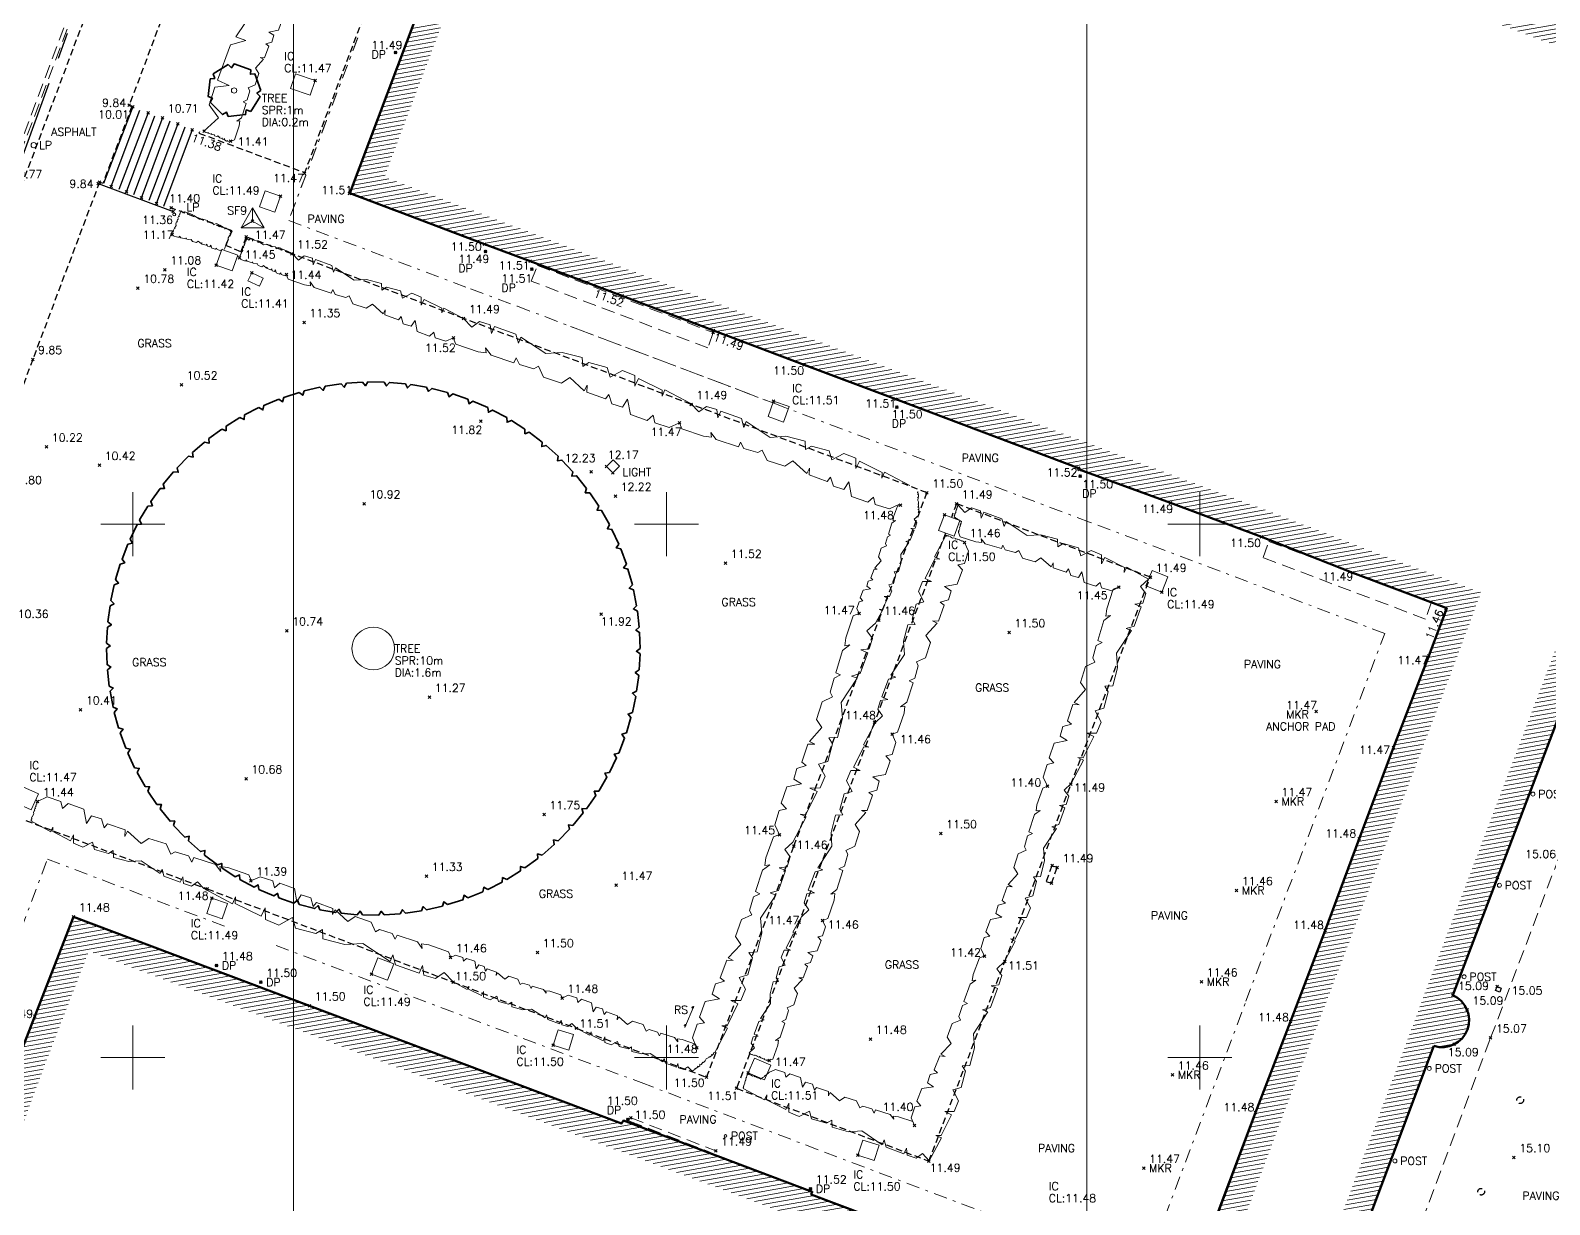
# Model space of a CAD drawing. Extents: x 521064 to 521635, y 174590 to 175241.
# Drawn here: x 521416.2 to 521473.1, y 174934.5 to 174978.5 of the extents above; entities that cross this region are included whole.
import ezdxf

# ---------------------------------------------------------------- set-up
doc = ezdxf.new("R2010")
doc.units = 0
doc.header["$PDMODE"] = 3
doc.header["$PDSIZE"] = 0.05
for name, pattern in [('Centre', [7, 4, -1, 1, -1]), ('DASHDOT', [1, 0.5, -0.25, 0, -0.25]), ('DASHED', [0.75, 0.5, -0.25]), ('HIDDEN', [0.375, 0.25, -0.125])]:
    doc.linetypes.add(name, pattern=pattern)
doc.layers.get('0').update_dxf_attribs({"linetype": 'CONTINUOUS', "lineweight": 18})
for name, color, linetype, lineweight in [('I031G_SURVEY-GRID', 7, 'CONTINUOUS', 18), ('I042T_SURVEY-STA', 1, 'CONTINUOUS', 13), ('I277G_CANOPY', 30, 'DASHDOT', 18), ('I901G_TITLE-SHEET', 7, 'CONTINUOUS', 18), ('I904G_HATCHING', 62, 'CONTINUOUS', 18), ('I910T_TXT-GEN-S', 7, 'CONTINUOUS', 13), ('I917G_BUILDING', 3, 'CONTINUOUS', 50), ('I923G_SURVEY-POINT', 7, 'CONTINUOUS', 18), ('I923T_SURVEY-LEVEL', 7, 'CONTINUOUS', 13), ('I941G_TREE', 72, 'CONTINUOUS', 18), ('I941G_TREE-VEG', 6, 'CONTINUOUS', 35), ('I941T_TREE-TXT', 82, 'CONTINUOUS', 13), ('I960G_COVER', 1, 'CONTINUOUS', 18), ('I960T_COVER-TXT', 1, 'CONTINUOUS', 13), ('I963G_SW', 200, 'DASHED', 18), ('I976G_ST-FURN', 220, 'CONTINUOUS', 18), ('I976T_ST-FURN-TXT', 220, 'CONTINUOUS', 13), ('I995G_VEGETATION', 102, 'CONTINUOUS', 18)]:
    doc.layers.add(name, color=color, linetype=linetype, lineweight=lineweight)
for name, color, linetype in [('I240G_STAIR', 10, 'CONTINUOUS'), ('I280G_BLDG-FRAME', 7, 'HIDDEN'), ('I940G_SURFACE', 200, 'HIDDEN'), ('I971G_FENCE', 5, 'Centre')]:
    doc.layers.add(name, color=color, linetype=linetype)
doc.styles.add('MONOTXT', font='simplex.shx')

# ---------------------------------------------------------------- blocks, each defined once
blk = doc.blocks.new('PT_STATION')
at = {"color": 0, "linetype": 'Continuous', "flags": 128}
for points in [[(0, 0.5), (-0.433, -0.25)], [(-0.433, -0.25), (0, 0), (0, 0.5)], [(0.433, -0.25), (0, 0.5)], [(0, 0), (0.433, -0.25)], [(-0.433, -0.25), (0.433, -0.25)]]:
    blk.add_lwpolyline(points, dxfattribs=at)
blk = doc.blocks.new('HEL Vegitation')
at = {"color": 0, "linetype": 'ByBlock'}
blk.add_polyline3d([(0, 0, 0), (0.0922, -0.0113, 0), (0.0935, 0.0101, 0), (0.0995, -0.0077, 0), (0.1821, -0.0154, 0), (0.1845, 0.0113, 0), (0.197, -0.0202, 0), (0.2387, -0.0214, 0), (0.2678, 0.0125, 0), (0.2868, -0.0125, 0), (0.3463, -0.0065, 0), (0.3601, 0.0113, 0), (0.3714, -0.0138, 0), (0.4361, -0.0065, 0), (0.4826, 0.015, 0), (0.5749, -0.0053, 0), (0.5749, 0.015, 0), (0.5927, -0.0089, 0), (0.6647, -0.0077, 0), (0.6659, 0.0166, 0), (0.6788, -0.0077, 0), (0.714, -0.0053, 0), (0.7306, 0.0202, 0), (0.7646, 0.0036, 0)], dxfattribs=at)
blk = doc.blocks.new('HER Vegitation')
at = {"color": 0, "linetype": 'ByBlock'}
blk.add_polyline3d([(0, 0, 0), (0.005, 0.0072, 0), (0.0165, 0.0097, 0), (0.0206, 0.0053, 0), (0.0225, 0.0112, 0), (0.0359, 0.0137, 0), (0.0437, 0.0047, 0), (0.044, 0.0119, 0), (0.0525, 0.014, 0), (0.0581, 0.0087, 0), (0.0587, 0.0131, 0), (0.0737, 0.0159, 0), (0.0762, 0.0112, 0), (0.0759, 0.0159, 0), (0.0906, 0.0128, 0), (0.094, 0.0197, 0), (0.1084, 0.0228, 0), (0.1159, 0.0175, 0), (0.1181, 0.0209, 0), (0.1293, 0.0237, 0), (0.134, 0.0206, 0), (0.1337, 0.0247, 0), (0.1518, 0.0287, 0), (0.1584, 0.0259, 0), (0.1559, 0.029, 0), (0.1618, 0.0315, 0), (0.1797, 0.035, 0), (0.1837, 0.0319, 0)], dxfattribs=at)
blk = doc.blocks.new('Road Sign')
at = {"color": 0, "linetype": 'ByBlock'}
blk.add_polyline3d([(1.017, 0.036, 0), (-0.077, 0.036, 0)], dxfattribs=at)
for centre in [(0.001, -0.001), (0.923, -0.001)]:
    blk.add_circle(centre, 0.035, dxfattribs=at)

msp = doc.modelspace()

# ---------------------------------------------------------------- hatches: boundary and pattern name
at = {"layer": 'I904G_HATCHING'}
h = msp.add_hatch(dxfattribs=at)
h.set_pattern_fill('ANSI31', color=256, scale=0.05, angle=325, style=0)
h.paths.add_polyline_path([(521444.647, 174870.129), (521444.767, 174870.488), (521444.74, 174870.5), (521448.45, 174880.371), (521449.941, 174884.328), (521450.825, 174886.529), (521450.847, 174886.52), (521450.926, 174886.782), (521450.891, 174886.795), (521451.299, 174887.88), (521451.756, 174889.095), (521452.087, 174889.949), (521456.936, 174902.777), (521456.966, 174902.77), (521457.046, 174902.981), (521457.017, 174902.992), (521457.914, 174905.372), (521457.945, 174905.361), (521458.022, 174905.548), (521457.983, 174905.561), (521458.276, 174906.369), (521462.956, 174918.783), (521466.072, 174927.188), (521464.076, 174927.947), (521468.769, 174940.432, 0.955868), (521469.475, 174942.331), (521471.148, 174946.743), (521474.224, 174954.819), (521476.207, 174954.068), (521476.515, 174954.891), (521477.009, 174956.195), (521478.199, 174959.33), (521484.138, 174974.996), (521479.855, 174976.619), (521476.932, 174977.669), (521452.975, 174986.679), (521435.919, 174993.099), (521428.128, 174972.416), (521429.781, 174971.785), (521430.021, 174971.695), (521433.184, 174970.506), (521434.896, 174969.868), (521438.341, 174968.558), (521441.761, 174967.264), (521445.161, 174965.981), (521448.596, 174964.682), (521455.487, 174962.087), (521455.476, 174962.053), (521458.891, 174960.794), (521462.306, 174959.518), (521465.737, 174958.179), (521469.249, 174956.851), (521468.581, 174955.061), (521467.259, 174951.617), (521465.972, 174948.192), (521464.688, 174944.765), (521463.391, 174941.344), (521462.079, 174937.939), (521459.635, 174931.417), (521459.531, 174931.156), (521458.957, 174929.762), (521455.448, 174931.078), (521445.427, 174934.864), (521445.465, 174934.963), (521438.391, 174937.632), (521438.321, 174937.524), (521426.616, 174941.938), (521417.773, 174945.266), (521416.325, 174941.546), (521415.787, 174940.154), (521415.691, 174939.877), (521414.834, 174937.565), (521414.715, 174937.25), (521412.878, 174932.304), (521410.966, 174927.233), (521411.009, 174927.217), (521410.308, 174925.256), (521409.793, 174923.815), (521409.59, 174923.888), (521409.494, 174923.62), (521409.698, 174923.548), (521409.18, 174922.188), (521408.779, 174921.257), (521408.62, 174921.301), (521408.527, 174921.035), (521408.66, 174920.981), (521406.041, 174913.956), (521403.64, 174907.539), (521403.456, 174907.607), (521403.356, 174907.319), (521403.545, 174907.242), (521403.116, 174906.1), (521402.687, 174904.959), (521402.489, 174905.026), (521402.381, 174904.749), (521402.512, 174904.698), (521400.204, 174898.475), (521397.783, 174892.059), (521397.488, 174891.278), (521397.359, 174891.328), (521397.239, 174891.054), (521397.38, 174890.992), (521396.52, 174888.719), (521396.373, 174888.768), (521396.268, 174888.45), (521396.4, 174888.401), (521395.133, 174885.032), (521394.064, 174882.186), (521391.344, 174874.988), (521391.205, 174875.039), (521391.1, 174874.758), (521391.239, 174874.706), (521390.381, 174872.417), (521390.233, 174872.468), (521390.129, 174872.209), (521390.282, 174872.151), (521389.991, 174871.374), (521387.524, 174864.847), (521385.209, 174858.708), (521385.068, 174858.75), (521384.958, 174858.474), (521385.136, 174858.407), (521384.273, 174856.101), (521384.088, 174856.17), (521383.989, 174855.89), (521384.052, 174855.867), (521381.594, 174849.288), (521380.194, 174845.644), (521379.181, 174842.622), (521379.088, 174842.652), (521379.001, 174842.443), (521378.918, 174842.471), (521378.816, 174842.195), (521378.98, 174842.128), (521378.557, 174841.01), (521378.112, 174839.834), (521377.944, 174839.891), (521377.84, 174839.615), (521383.072, 174837.632), (521382.984, 174837.365), (521384.935, 174836.605), (521385.08, 174836.977), (521386.169, 174836.562), (521388.506, 174835.674), (521388.352, 174835.271), (521393.371, 174833.441), (521399.888, 174830.984), (521407.686, 174828.049), (521413.363, 174825.908), (521419.126, 174823.735), (521420.925, 174823.05), (521421.045, 174823.324), (521426.282, 174821.35), (521427.354, 174824.203), (521427.32, 174824.215), (521427.478, 174824.647), (521431.499, 174835.309), (521432.254, 174837.309), (521433.387, 174840.315), (521433.432, 174840.298), (521433.501, 174840.492), (521433.46, 174840.512), (521434.167, 174842.391), (521436.187, 174847.758), (521438.541, 174854), (521438.591, 174853.981), (521438.659, 174854.174), (521438.603, 174854.195), (521439.179, 174855.772), (521439.467, 174856.559), (521439.537, 174856.534), (521439.624, 174856.779), (521439.578, 174856.801), (521442.591, 174864.822), (521444.411, 174869.65), (521444.599, 174870.147)])
h.paths.add_polyline_path([(521438.717, 174857.381), (521435.251, 174848.11), (521431.729, 174838.752), (521425.657, 174822.654), (521420.511, 174824.595), (521420.393, 174824.326), (521413.716, 174826.844), (521400.241, 174831.919), (521394.66, 174834.024), (521394.785, 174834.358), (521384.508, 174838.264), (521384.366, 174837.9), (521384.23, 174837.953), (521384.32, 174838.228), (521379.294, 174840.133), (521380.232, 174842.61), (521381.135, 174845.306), (521382.53, 174848.934), (521384.99, 174855.516), (521386.144, 174858.355), (521388.459, 174864.494), (521390.927, 174871.022), (521392.331, 174874.771), (521412.215, 174927.383), (521413.816, 174931.956), (521415.653, 174936.902), (521416.719, 174939.791), (521418.346, 174943.982), (521426.264, 174941.002), (521426.263, 174941.002), (521437.969, 174936.588), (521445.074, 174933.929), (521459.59, 174928.444), (521463.016, 174937.589), (521465.624, 174944.414), (521466.908, 174947.841), (521469.518, 174954.712), (521470.534, 174957.435), (521466.09, 174959.114), (521462.656, 174960.455), (521459.241, 174961.73), (521455.839, 174963.023), (521448.948, 174965.618), (521445.514, 174966.917), (521442.114, 174968.2), (521438.696, 174969.492), (521429.424, 174973.021), (521436.502, 174991.811), (521452.622, 174985.743), (521482.836, 174974.381), (521475.623, 174955.358), (521473.644, 174956.108), (521470.213, 174947.099), (521468.539, 174942.685), (521467.833, 174940.784), (521462.789, 174927.366), (521464.79, 174926.606), (521462.019, 174919.134), (521457.341, 174906.722), (521456, 174903.131), (521451.152, 174890.302), (521449.005, 174884.68), (521444.766, 174873.426), (521443.663, 174870.5)], flags=16)

# ---------------------------------------------------------------- linework, layer by layer
at = {"layer": 'I031G_SURVEY-GRID'}
for p, q in [((521420, 174961.2), (521420, 174958.8)), ((521440, 174961.2), (521440, 174958.8)), ((521460, 174961.2), (521460, 174958.8)), ((521418.8, 174960), (521421.2, 174960)), ((521438.8, 174960), (521441.2, 174960)), ((521458.8, 174960), (521461.2, 174960)), ((521420, 174941.2), (521420, 174938.8)), ((521440, 174941.2), (521440, 174938.8)), ((521460, 174941.2), (521460, 174938.8)), ((521418.8, 174940), (521421.2, 174940)), ((521438.8, 174940), (521441.2, 174940)), ((521458.8, 174940), (521461.2, 174940))]:
    msp.add_line(p, q, dxfattribs=at)
at = {"layer": 'I042T_SURVEY-STA', "color": 1}
msp.add_point((521424.488, 174971.359, 11.481), dxfattribs=at)
at = {"layer": 'I240G_STAIR'}
for points in [[(521420.001, 174975.65, 10.009), (521418.895, 174972.782, 10.016)], [(521419.179, 174972.667, 10.194), (521420.264, 174975.531, 10.198)], [(521420.571, 174975.426, 10.363), (521419.474, 174972.557, 10.364)], [(521419.758, 174972.462, 10.535), (521420.824, 174975.317, 10.538)], [(521421.11, 174975.242, 10.712), (521420.024, 174972.346, 10.707)], [(521420.318, 174972.234, 10.874), (521421.393, 174975.122, 10.876)], [(521421.685, 174975.016, 11.039), (521420.596, 174972.141, 11.046)], [(521420.886, 174972.024, 11.213), (521421.964, 174974.906, 11.209)], [(521422.218, 174974.787, 11.381), (521421.15, 174971.915, 11.381)]]:
    msp.add_polyline3d(points, dxfattribs=at)
at = {"layer": 'I277G_CANOPY'}
for points in [[(521428.421, 174978.224, 14.55), (521425.841, 174971.393, 14.52), (521432.66, 174968.823, 14.549), (521434.416, 174968.171, 14.549), (521443.958, 174964.56, 14.545)], [(521428.429, 174978.239, 14.553), (521425.848, 174971.415, 14.517)], [(521425.368, 174944.195, 14.551), (521439.048, 174939.055, 14.562), (521445.922, 174936.448, 14.564), (521457.885, 174931.93, 14.557), (521457.904, 174931.958, 14.556), (521461.722, 174942.103, 14.55), (521466.929, 174955.901, 14.541), (521455.863, 174960.077, 14.544), (521444.407, 174964.392, 14.544), (521436.139, 174967.516, 14.541)], [(521414.279, 174940.691, 14.532), (521416.787, 174947.429, 14.536)], [(521416.793, 174947.431, 14.534), (521423.643, 174944.847, 14.552)]]:
    msp.add_polyline3d(points, dxfattribs=at)
at = {"layer": 'I280G_BLDG-FRAME'}
for points in [[(521454.436, 174946.529, 11.491), (521454.65, 174947.116, 11.493), (521454.45, 174947.189, 11.493), (521454.236, 174946.602, 11.492)], [(521471.083, 174942.506, 15.058), (521471.14, 174942.655, 15.054), (521471.295, 174942.595, 15.059), (521471.238, 174942.446, 15.063)]]:
    msp.add_polyline3d(points, close=True, dxfattribs=at)
at = {"layer": 'I901G_TITLE-SHEET'}
for points in [[(521455.762, 174908.628), (521247.162, 174908.628), (521247.162, 175072.828), (521455.762, 175072.828)], [(521634.62, 174908.628), (521426.02, 174908.628), (521426.02, 175072.828), (521634.62, 175072.828)]]:
    msp.add_lwpolyline(points, close=True, dxfattribs=at)
at = {"layer": 'I917G_BUILDING'}
for p, q in [((521469.475, 174942.331, 15.09), (521474.224, 174954.819, 15.1)), ((521463.391, 174941.344), (521464.688, 174944.765)), ((521426.616, 174941.938), (521438.321, 174937.524)), ((521459.635, 174931.417), (521462.079, 174937.939)), ((521438.391, 174937.632), (521445.465, 174934.963)), ((521445.427, 174934.864), (521455.448, 174931.078))]:
    msp.add_line(p, q, dxfattribs=at)
for points in [[(521459.635, 174931.417, 11.47), (521462.079, 174937.939, 11.48), (521463.391, 174941.344, 11.479), (521464.688, 174944.765, 11.479), (521465.972, 174948.192, 11.476), (521467.259, 174951.617, 11.471), (521468.581, 174955.061, 11.467), (521469.249, 174956.851, 11.457), (521465.737, 174958.179, 11.487), (521462.306, 174959.518, 11.499), (521458.891, 174960.794, 11.492), (521455.476, 174962.053, 11.52), (521455.487, 174962.087, 11.52), (521448.596, 174964.682, 11.508), (521445.161, 174965.981, 11.505), (521441.761, 174967.264, 11.519), (521438.341, 174968.558, 11.522), (521434.896, 174969.868, 11.508), (521433.184, 174970.506, 11.496), (521430.021, 174971.695, 11.5), (521429.781, 174971.785, 11.5), (521429.781, 174971.785, 11.5), (521428.128, 174972.416, 11.507), (521435.919, 174993.099, 11.509)], [(521415.787, 174940.154, 11.47), (521416.325, 174941.546, 11.493), (521417.773, 174945.266, 11.478)], [(521417.773, 174945.266, 11.478), (521426.616, 174941.938, 11.498), (521438.321, 174937.524, 11.5), (521438.391, 174937.632, 11.5), (521445.465, 174934.963, 11.52), (521445.427, 174934.864, 11.52), (521455.448, 174931.078, 11.5)], [(521466.072, 174927.188, 15.09), (521464.076, 174927.947, 15.09), (521468.769, 174940.432, 15.09)]]:
    msp.add_polyline3d(points, dxfattribs=at)
msp.add_arc((521469.079, 174941.397, 15.09), 1.014, 252.2152, 67.0447, dxfattribs=at)
at = {"layer": 'I923G_SURVEY-POINT'}
for p in [(521429.85, 174977.691, 11.494), (521426.829, 174976.639, 11.47), (521419.861, 174975.709, 9.842), (521420.001, 174975.65, 10.009), (521420.571, 174975.426, 10.363), (521421.11, 174975.242, 10.712), (521421.685, 174975.016, 11.039), (521422.218, 174974.787, 11.381), (521422.671, 174974.738, 11.336), (521423.656, 174974.358, 11.409), (521426.431, 174973.146, 11.473), (521418.695, 174972.77, 9.839), (521418.75, 174972.831, 9.846), (521419.179, 174972.667, 10.194), (521419.758, 174972.462, 10.535), (521420.318, 174972.234, 10.874), (521420.886, 174972.024, 11.213), (521425.534, 174972.297, 11.495), (521428.123, 174972.403, 11.509), (521428.124, 174972.417, 11.507), (521421.432, 174971.861, 11.395), (521421.514, 174971.721, 11.357), (521421.477, 174970.862, 11.167), (521424.252, 174970.773, 11.472), (521433.184, 174970.506, 11.496), (521433.219, 174970.22, 11.489), (521423.123, 174969.715, 11.423), (521423.996, 174969.987, 11.451), (521425.955, 174970.144, 11.516), (521434.896, 174969.868, 11.508), (521421.203, 174969.544, 11.083), (521424.453, 174969.429, 11.411), (521425.752, 174969.365, 11.439), (521434.96, 174969.557, 11.505), (521420.19, 174968.852, 10.776), (521438.341, 174968.558, 11.522), (521426.42, 174967.564, 11.353), (521432.399, 174967.713, 11.493), (521432.016, 174966.991, 11.522), (521441.751, 174967.184, 11.488), (521441.761, 174967.264, 11.519), (521416.247, 174966.18, 9.848), (521445.161, 174965.981, 11.505), (521421.816, 174965.226, 10.515), (521440.927, 174964.493, 11.494), (521444.017, 174964.615, 11.505), (521448.596, 174964.682, 11.508), (521448.638, 174964.383, 11.499), (521433.039, 174963.859, 11.819), (521440.492, 174963.804, 11.467), (521416.763, 174962.896, 10.215), (521418.742, 174962.211, 10.418), (521437.174, 174961.961, 12.232), (521437.756, 174962.16, 12.166), (521437.997, 174961.926, 12.184), (521455.447, 174962.102, 11.519), (521455.476, 174962.053, 11.499), (521455.506, 174961.795, 11.498), (521449.767, 174961.175, 11.501), (521428.672, 174960.767, 10.922), (521438.085, 174961.047, 12.22), (521448.772, 174960.716, 11.476), (521450.873, 174960.765, 11.491), (521458.891, 174960.794, 11.492), (521450.418, 174960.348, 11.498), (521462.306, 174959.518, 11.499), (521451.168, 174959.317, 11.458), (521442.215, 174958.533, 11.517), (521458.14, 174958.009, 11.492), (521465.737, 174958.179, 11.487), (521456.958, 174957.636, 11.446), (521458.571, 174957.447, 11.486), (521437.548, 174956.624, 11.916), (521447.224, 174956.645, 11.471), (521469.22, 174956.772, 11.457), (521425.775, 174956.002, 10.739), (521447.96, 174956.404, 11.462), (521452.844, 174955.934, 11.497), (521468.581, 174955.061, 11.467), (521431.116, 174953.506, 11.266), (521418.041, 174953.04, 10.41), (521447.798, 174952.571, 11.482), (521464.357, 174952.969, 11.466), (521448.456, 174952.125, 11.461), (521467.259, 174951.617, 11.471), (521424.242, 174950.452, 10.678), (521455.165, 174950.246, 11.495), (521454.285, 174950.168, 11.402), (521416.427, 174949.598, 11.436), (521435.412, 174949.105, 11.747), (521462.856, 174949.6, 11.473), (521444.241, 174948.352, 11.45), (521450.285, 174948.396, 11.497), (521465.972, 174948.192, 11.476), (521444.778, 174947.927, 11.461), (521454.456, 174947.203, 11.494), (521454.65, 174947.116, 11.493), (521422.784, 174946.32, 11.478), (521424.426, 174946.622, 11.395), (521431.004, 174946.792, 11.33), (521438.118, 174946.456, 11.465), (521454.436, 174946.529, 11.491), (521461.374, 174946.261, 11.464), (521471.148, 174946.743), (521422.96, 174945.973, 11.488), (521417.776, 174945.275, 11.478), (521445.851, 174945.136, 11.456), (521444.971, 174945.072, 11.47), (521464.688, 174944.765, 11.479), (521423.136, 174943.448, 11.482), (521431.909, 174943.747, 11.462), (521435.169, 174943.934, 11.497), (521451.918, 174943.795, 11.419), (521452.686, 174943.6, 11.506), (521428.95, 174943.12, 11.492), (521460.055, 174942.835, 11.462), (521424.798, 174942.817, 11.496), (521432.005, 174942.822, 11.503), (521469.475, 174942.331, 15.089), (521471.14, 174942.655, 15.054), (521426.616, 174941.938, 11.498), (521436.089, 174942.226, 11.484), (521470.019, 174941.778, 15.089), (521416.325, 174941.546, 11.493), (521463.391, 174941.344, 11.479), (521436.633, 174941.09, 11.507), (521447.652, 174940.687, 11.476), (521470.897, 174940.73, 15.069), (521435.756, 174940.457, 11.501), (521441.145, 174940.361, 11.48), (521469.532, 174940.49, 15.087), (521443.065, 174939.418, 11.509), (521443.846, 174939.886, 11.47), (521441.508, 174939.258, 11.495), (521458.972, 174939.344, 11.463), (521442.632, 174938.84, 11.507), (521438.664, 174937.735, 11.503), (521462.079, 174937.939, 11.48), (521438.548, 174937.665, 11.502), (521449.296, 174937.441, 11.404), (521441.853, 174936.496, 11.49), (521447.177, 174936.327, 11.505), (521449.84, 174936.112, 11.494), (521471.772, 174936.247, 15.099), (521457.895, 174935.843, 11.47), (521445.401, 174935.074, 11.515)]:
    msp.add_point(p, dxfattribs=at)
at = {"layer": 'I940G_SURFACE'}
for points in [[(521426.431, 174973.146, 11.473), (521430.411, 174983.689, 11.458), (521434.828, 174995.456, 11.428), (521443.69, 174992.098, 11.45), (521453.109, 174988.543, 11.488), (521465.498, 174983.911, 11.497), (521468.595, 174982.728, 11.491), (521469.113, 174984.085, 11.536)], [(521406.927, 174949.213, 9.77), (521408.748, 174953.887, 9.788), (521411.934, 174962.362, 9.787), (521415.821, 174972.674, 9.785), (521419.579, 174982.655, 9.798)], [(521422.236, 174982.02, 9.854), (521419.861, 174975.709, 9.842), (521419.963, 174975.677, 9.834), (521418.874, 174972.779, 9.851), (521418.75, 174972.831, 9.846), (521416.247, 174966.18, 9.848), (521411.018, 174952.237, 9.83), (521409.394, 174948.101, 9.823), (521409.394, 174948.101, 9.823)], [(521422.492, 174974.71, 11.383), (521422.477, 174974.668, 11.384), (521426.449, 174973.183, 11.468)], [(521449.769, 174961.18, 11.497), (521440.927, 174964.493, 11.494), (521432.399, 174967.713, 11.493), (521425.955, 174970.144, 11.516), (521424.252, 174970.773, 11.472), (521424.043, 174970.219, 11.458), (521423.487, 174970.456, 11.436), (521423.717, 174970.996, 11.453), (521421.432, 174971.861, 11.395)], [(521413.18, 174949.944, 11.399), (521422.784, 174946.32, 11.478), (521432.005, 174942.822, 11.503), (521436.633, 174941.09, 11.507), (521441.508, 174939.258, 11.495), (521444.778, 174947.927, 11.461), (521447.96, 174956.404, 11.462), (521449.767, 174961.175, 11.501)], [(521450.46, 174959.664, 11.49), (521447.798, 174952.571, 11.482), (521444.971, 174945.072, 11.47), (521442.632, 174938.84, 11.507), (521449.84, 174936.112, 11.494), (521452.686, 174943.6, 11.506), (521455.165, 174950.246, 11.495), (521458.14, 174958.009, 11.492), (521450.873, 174960.765, 11.491), (521450.681, 174960.251, 11.49)]]:
    msp.add_polyline3d(points, dxfattribs=at)
for centre in [(521472.004, 174938.395, 15.066), (521470.542, 174934.962, 15.094)]:
    msp.add_circle(centre, 0.125, dxfattribs=at)
at = {"layer": 'I941G_TREE'}
for centre, radius in [((521423.794, 174976.263), 0.1), ((521429.012, 174955.334), 0.8)]:
    msp.add_circle(centre, radius, dxfattribs=at)
at = {"layer": 'I941G_TREE-VEG'}
for points in [[(521423.571, 174977.238), (521423.012, 174976.886), (521423.065, 174976.72), (521422.893, 174976.697)], [(521424.417, 174977.045), (521423.794, 174977.263), (521423.697, 174977.117), (521423.571, 174977.238)], [(521422.893, 174976.697), (521422.819, 174976.04), (521422.982, 174975.979), (521422.893, 174975.829)], [(521424.794, 174976.263), (521424.575, 174976.886), (521424.402, 174976.871), (521424.417, 174977.045)], [(521424.417, 174975.481), (521424.769, 174976.04), (521424.648, 174976.167), (521424.794, 174976.263)], [(521422.893, 174975.829), (521423.36, 174975.362), (521423.51, 174975.451), (521423.571, 174975.288)], [(521423.571, 174975.288), (521424.227, 174975.362), (521424.251, 174975.535), (521424.417, 174975.481)], [(521427.012, 174965.132), (521426.424, 174964.994), (521426.364, 174964.832), (521426.23, 174964.94)], [(521427.807, 174965.261), (521427.21, 174965.171), (521427.137, 174965.014), (521427.012, 174965.132)], [(521428.61, 174965.326), (521428.007, 174965.284), (521427.922, 174965.134), (521427.807, 174965.261)], [(521429.415, 174965.326), (521428.811, 174965.332), (521428.714, 174965.19), (521428.61, 174965.326)], [(521430.218, 174965.261), (521429.616, 174965.316), (521429.508, 174965.182), (521429.415, 174965.326)], [(521431.012, 174965.132), (521430.417, 174965.235), (521430.299, 174965.11), (521430.218, 174965.261)], [(521431.794, 174964.94), (521431.209, 174965.09), (521431.082, 174964.975), (521431.012, 174965.132)], [(521425.466, 174964.684), (521424.908, 174964.453), (521424.875, 174964.284), (521424.725, 174964.369)], [(521426.23, 174964.94), (521425.655, 174964.754), (521425.609, 174964.588), (521425.466, 174964.684)], [(521432.558, 174964.684), (521431.987, 174964.882), (521431.851, 174964.777), (521431.794, 174964.94)], [(521433.299, 174964.369), (521432.746, 174964.611), (521432.601, 174964.518), (521432.558, 174964.684)], [(521424.012, 174963.995), (521423.498, 174963.677), (521423.493, 174963.505), (521423.332, 174963.564)], [(521424.725, 174964.369), (521424.188, 174964.094), (521424.168, 174963.923), (521424.012, 174963.995)], [(521434.012, 174963.995), (521433.48, 174964.281), (521433.329, 174964.199), (521433.299, 174964.369)], [(521434.693, 174963.564), (521434.186, 174963.892), (521434.028, 174963.823), (521434.012, 174963.995)], [(521423.332, 174963.564), (521422.845, 174963.206), (521422.854, 174963.034), (521422.688, 174963.08)], [(521435.337, 174963.08), (521434.857, 174963.448), (521434.695, 174963.392), (521434.693, 174963.564)], [(521422.688, 174963.08), (521422.232, 174962.684), (521422.254, 174962.514), (521422.085, 174962.546)], [(521435.939, 174962.546), (521435.491, 174962.951), (521435.325, 174962.909), (521435.337, 174963.08)], [(521422.085, 174962.546), (521421.662, 174962.115), (521421.698, 174961.947), (521421.527, 174961.966)], [(521436.497, 174961.966), (521436.083, 174962.405), (521435.914, 174962.376), (521435.939, 174962.546)], [(521421.527, 174961.966), (521421.14, 174961.502), (521421.19, 174961.337), (521421.018, 174961.342)], [(521437.007, 174961.342), (521436.629, 174961.813), (521436.458, 174961.798), (521436.497, 174961.966)], [(521421.018, 174961.342), (521420.67, 174960.848), (521420.732, 174960.688), (521420.56, 174960.679)], [(521437.464, 174960.679), (521437.126, 174961.18), (521436.954, 174961.178), (521437.007, 174961.342)], [(521420.56, 174960.679), (521420.253, 174960.159), (521420.328, 174960.004), (521420.158, 174959.982)], [(521437.867, 174959.982), (521437.57, 174960.508), (521437.398, 174960.52), (521437.464, 174960.679)], [(521420.158, 174959.982), (521419.893, 174959.438), (521419.981, 174959.29), (521419.812, 174959.254)], [(521438.212, 174959.254), (521437.959, 174959.802), (521437.789, 174959.828), (521437.867, 174959.982)], [(521419.812, 174959.254), (521419.593, 174958.691), (521419.692, 174958.551), (521419.527, 174958.501)], [(521438.498, 174958.501), (521438.289, 174959.068), (521438.122, 174959.108), (521438.212, 174959.254)], [(521419.527, 174958.501), (521419.353, 174957.923), (521419.463, 174957.79), (521419.303, 174957.727)], [(521438.722, 174957.727), (521438.559, 174958.309), (521438.396, 174958.362), (521438.498, 174958.501)], [(521419.303, 174957.727), (521419.176, 174957.137), (521419.296, 174957.014), (521419.142, 174956.938)], [(521438.883, 174956.938), (521438.768, 174957.531), (521438.609, 174957.597), (521438.722, 174957.727)], [(521419.142, 174956.938), (521419.063, 174956.34), (521419.193, 174956.227), (521419.045, 174956.139)], [(521438.98, 174956.139), (521438.913, 174956.739), (521438.76, 174956.818), (521438.883, 174956.938)], [(521419.045, 174956.139), (521419.014, 174955.536), (521419.153, 174955.434), (521419.012, 174955.334)], [(521439.012, 174955.334), (521438.994, 174955.938), (521438.848, 174956.029), (521438.98, 174956.139)], [(521419.012, 174955.334), (521419.03, 174954.731), (521419.177, 174954.64), (521419.045, 174954.53)], [(521438.98, 174954.53), (521439.01, 174955.133), (521438.872, 174955.235), (521439.012, 174955.334)], [(521419.045, 174954.53), (521419.111, 174953.929), (521419.264, 174953.851), (521419.142, 174953.73)], [(521438.883, 174953.73), (521438.962, 174954.329), (521438.832, 174954.442), (521438.98, 174954.53)], [(521419.142, 174953.73), (521419.257, 174953.137), (521419.415, 174953.071), (521419.303, 174952.941)], [(521438.722, 174952.941), (521438.848, 174953.532), (521438.728, 174953.655), (521438.883, 174953.73)], [(521419.303, 174952.941), (521419.465, 174952.359), (521419.629, 174952.306), (521419.527, 174952.168)], [(521438.498, 174952.168), (521438.671, 174952.746), (521438.561, 174952.878), (521438.722, 174952.941)], [(521419.527, 174952.168), (521419.735, 174951.601), (521419.903, 174951.561), (521419.812, 174951.415)], [(521438.212, 174951.415), (521438.432, 174951.977), (521438.333, 174952.118), (521438.498, 174952.168)], [(521419.812, 174951.415), (521420.066, 174950.866), (521420.236, 174950.84), (521420.158, 174950.687)], [(521437.867, 174950.687), (521438.131, 174951.23), (521438.044, 174951.378), (521438.212, 174951.415)], [(521420.158, 174950.687), (521420.454, 174950.161), (521420.626, 174950.149), (521420.56, 174949.99)], [(521437.464, 174949.99), (521437.771, 174950.51), (521437.696, 174950.664), (521437.867, 174950.687)], [(521420.56, 174949.99), (521420.898, 174949.489), (521421.07, 174949.491), (521421.018, 174949.327)], [(521437.007, 174949.327), (521437.355, 174949.821), (521437.292, 174949.981), (521437.464, 174949.99)], [(521421.018, 174949.327), (521421.395, 174948.855), (521421.566, 174948.871), (521421.527, 174948.703)], [(521436.497, 174948.703), (521436.884, 174949.167), (521436.835, 174949.332), (521437.007, 174949.327)], [(521421.527, 174948.703), (521421.941, 174948.263), (521422.111, 174948.292), (521422.085, 174948.122)], [(521435.939, 174948.122), (521436.362, 174948.554), (521436.326, 174948.722), (521436.497, 174948.703)], [(521422.085, 174948.122), (521422.533, 174947.717), (521422.7, 174947.76), (521422.688, 174947.588)], [(521435.337, 174947.588), (521435.793, 174947.984), (521435.771, 174948.155), (521435.939, 174948.122)], [(521422.688, 174947.588), (521423.167, 174947.221), (521423.33, 174947.277), (521423.332, 174947.104)], [(521434.693, 174947.104), (521435.179, 174947.462), (521435.171, 174947.634), (521435.337, 174947.588)], [(521423.332, 174947.104), (521423.839, 174946.777), (521423.996, 174946.845), (521424.012, 174946.674)], [(521434.012, 174946.674), (521434.526, 174946.992), (521434.531, 174947.164), (521434.693, 174947.104)], [(521424.012, 174946.674), (521424.544, 174946.388), (521424.696, 174946.469), (521424.725, 174946.3)], [(521432.558, 174945.984), (521433.116, 174946.215), (521433.149, 174946.384), (521433.299, 174946.3)], [(521433.299, 174946.3), (521433.837, 174946.575), (521433.856, 174946.746), (521434.012, 174946.674)], [(521424.725, 174946.3), (521425.279, 174946.057), (521425.423, 174946.151), (521425.466, 174945.984)], [(521425.466, 174945.984), (521426.037, 174945.787), (521426.174, 174945.892), (521426.23, 174945.729)], [(521431.012, 174945.536), (521431.6, 174945.675), (521431.66, 174945.836), (521431.794, 174945.729)], [(521431.794, 174945.729), (521432.369, 174945.915), (521432.416, 174946.08), (521432.558, 174945.984)], [(521426.23, 174945.729), (521426.815, 174945.579), (521426.943, 174945.694), (521427.012, 174945.536)], [(521427.012, 174945.536), (521427.607, 174945.434), (521427.725, 174945.559), (521427.807, 174945.407)], [(521427.807, 174945.407), (521428.408, 174945.353), (521428.516, 174945.487), (521428.61, 174945.342)], [(521428.61, 174945.342), (521429.214, 174945.336), (521429.31, 174945.479), (521429.415, 174945.342)], [(521429.415, 174945.342), (521430.017, 174945.385), (521430.102, 174945.535), (521430.218, 174945.407)], [(521430.218, 174945.407), (521430.815, 174945.498), (521430.887, 174945.654), (521431.012, 174945.536)]]:
    msp.add_lwpolyline(points, dxfattribs=at)
at = {"layer": 'I960G_COVER'}
for points in [[(521426.829, 174976.639, 11.47), (521426.641, 174976.087, 11.472), (521425.913, 174976.335, 11.472), (521426.101, 174976.887, 11.47)], [(521425.534, 174972.297, 11.495), (521424.958, 174972.499, 11.48), (521424.748, 174971.9, 11.482), (521425.324, 174971.698, 11.497)], [(521423.123, 174969.715, 11.423), (521423.719, 174969.499, 11.455), (521423.931, 174970.085, 11.488), (521423.334, 174970.301, 11.457)], [(521424.453, 174969.429, 11.411), (521424.886, 174969.229, 11.438), (521424.747, 174968.929, 11.411), (521424.314, 174969.129, 11.384)], [(521444.017, 174964.615, 11.505), (521443.809, 174964.033, 11.503), (521444.387, 174963.827, 11.501), (521444.595, 174964.409, 11.503)], [(521450.418, 174960.348, 11.498), (521450.202, 174959.759, 11.496), (521450.784, 174959.545, 11.49), (521451, 174960.134, 11.491)], [(521458.571, 174957.447, 11.486), (521458.799, 174958.026, 11.492), (521458.205, 174958.259, 11.495), (521457.977, 174957.681, 11.489)], [(521415.606, 174949.546, 11.475), (521416.187, 174949.284, 11.471), (521416.457, 174949.882, 11.473), (521415.876, 174950.145, 11.477)], [(521422.96, 174945.973, 11.488), (521422.766, 174945.394, 11.487), (521423.349, 174945.199, 11.486), (521423.543, 174945.778, 11.487)], [(521428.95, 174943.12, 11.492), (521429.541, 174942.894, 11.493), (521429.776, 174943.506, 11.497), (521429.185, 174943.733, 11.496)], [(521435.756, 174940.457, 11.501), (521436.339, 174940.277, 11.501), (521436.519, 174940.857, 11.497), (521435.936, 174941.037, 11.498)], [(521443.065, 174939.418, 11.509), (521443.299, 174939.973, 11.504), (521443.915, 174939.713, 11.509), (521443.68, 174939.158, 11.513)], [(521447.177, 174936.327, 11.505), (521447.789, 174936.135, 11.506), (521447.969, 174936.706, 11.498), (521447.357, 174936.898, 11.498)]]:
    msp.add_polyline3d(points, close=True, dxfattribs=at)
at = {"layer": 'I963G_SW'}
for points in [[(521404.867, 174945.258, 9.779), (521408.387, 174954.576, 9.779), (521411.259, 174962.301, 9.776), (521415.129, 174972.532, 9.777), (521419.065, 174983.002, 9.78)], [(521404.988, 174945.212, 9.779), (521408.509, 174954.53, 9.779), (521411.381, 174962.256, 9.776), (521415.25, 174972.486, 9.777), (521419.187, 174982.956, 9.78)], [(521468.329, 174933.871, 15.082), (521470.897, 174940.73, 15.069), (521473.474, 174947.542, 15.059)], [(521438.617, 174937.614, 11.503), (521441.805, 174936.375, 11.49)], [(521438.664, 174937.735, 11.503), (521441.853, 174936.496, 11.49)]]:
    msp.add_polyline3d(points, dxfattribs=at)
for points in [[(521441.751, 174967.184, 11.488), (521441.558, 174966.609, 11.493), (521434.932, 174969.115, 11.504), (521435.168, 174969.7, 11.514)], [(521468.675, 174957.089, 11.456), (521468.456, 174956.437, 11.465), (521462.365, 174958.746, 11.491), (521462.588, 174959.352, 11.501)]]:
    msp.add_polyline3d(points, close=True, dxfattribs=at)
at = {"layer": 'I971G_FENCE'}
for points in [[(521390.657, 174951.311, 9.632), (521398.253, 174948.425, 9.722), (521405.275, 174945.786, 9.775), (521408.181, 174953.3, 9.775), (521411.474, 174962.146, 9.775), (521415.502, 174972.78, 9.77), (521418.239, 174980.326, 9.779)], [(521418.695, 174972.77, 9.839), (521421.514, 174971.721, 11.357)]]:
    msp.add_polyline3d(points, dxfattribs=at)
at = {"layer": 'I976G_ST-FURN'}
for p, q in [((521438.241, 174962.177, 12.184), (521437.999, 174962.411, 12.166)), ((521437.997, 174961.926, 12.184), (521437.756, 174962.16, 12.166))]:
    msp.add_line(p, q, dxfattribs=at)
for points in [[(521437.756, 174962.16, 12.166), (521437.999, 174962.411, 12.166)], [(521437.997, 174961.926, 12.184), (521438.241, 174962.177, 12.184)]]:
    msp.add_polyline3d(points, dxfattribs=at)
for centre, radius in [((521429.85, 174977.691, 11.494), 0.05), ((521416.28, 174974.214, 9.762), 0.1), ((521421.55, 174971.613, 11.185), 0.055), ((521433.219, 174970.22, 11.489), 0.05), ((521434.96, 174969.557, 11.505), 0.05), ((521448.638, 174964.383, 11.499), 0.05), ((521455.506, 174961.795, 11.498), 0.05), ((521472.483, 174949.874, 15.069), 0.075), ((521471.226, 174946.454, 15.061), 0.075), ((521423.136, 174943.448, 11.482), 0.05), ((521469.903, 174943.024, 15.077), 0.075), ((521424.798, 174942.817, 11.496), 0.05), ((521468.598, 174939.585, 15.08), 0.075), ((521438.548, 174937.665, 11.502), 0.05), ((521442.217, 174937.053, 11.497), 0.05), ((521467.308, 174936.116, 15.077), 0.075), ((521445.401, 174935.074, 11.515), 0.05)]:
    msp.add_circle(centre, radius, dxfattribs=at)

# ---------------------------------------------------------------- block references
at = {"layer": 'I042T_SURVEY-STA'}
msp.add_blockref('PT_STATION', (521424.488, 174971.359), dxfattribs=at)
at = {"layer": 'I976G_ST-FURN', "linetype": 'Continuous', "xscale": 0.792241172394223, "yscale": 0.792241172394223, "zscale": 0.792241172394223, "rotation": 247.1052795873462}
msp.add_blockref('Road Sign', (521440.983, 174941.875, 11.51), dxfattribs=at)
at = {"layer": 'I995G_VEGETATION', "linetype": 'Continuous'}
for name, p, xscale, yscale, zscale, rotation in [('HEL Vegitation', (521428.081, 174988.798, 11.353), 19.71253770751144, 19.71253770751144, 19.71253770751144, 248.6368120360329), ('HER Vegitation', (521425.65, 174979.679, 11.414), 30.48465248765996, 30.48465248765996, 30.48465248765996, 239.6645302403218), ('HER Vegitation', (521423.656, 174974.358, 11.409), 5.66361543484683, 5.66361543484683, 5.66361543484683, 149.0996212828634), ('HEL Vegitation', (521421.815, 174971.746, 11.4), 1.210580275449632, 1.210580275449632, 1.210580275449632, 248.6236742352809), ('HEL Vegitation', (521423.682, 174970.988, 11.413), 2.63615796657433, 2.63615796657433, 2.63615796657433, 157.6313217340028), ('HER Vegitation', (521423.355, 174970.31, 11.429), 10.49799292668151, 10.49799292668151, 10.49799292668151, 153.8438844883853), ('HEL Vegitation', (521423.419, 174970.303, 11.428), 0.9594371692178241, 0.9594371692178241, 0.9594371692178241, 68.74326632227303), ('HEL Vegitation', (521424.279, 174970.717, 11.472), 1.008698329085736, 1.008698329085736, 1.008698329085736, 248.6567701831455), ('HER Vegitation', (521425.752, 174969.365, 11.439), 9.9923248376881, 9.9923248376881, 9.9923248376881, 150.7040266140902), ('HEL Vegitation', (521425.97, 174970.154, 11.515), 2.33067938935377, 2.33067938935377, 2.33067938935377, 161.3181990743838), ('HER Vegitation', (521432.016, 174966.991, 11.522), 35.93785053028315, 35.93785053028315, 35.93785053028315, 149.4580538033685), ('HEL Vegitation', (521432.393, 174967.712, 11.492), 8.986935638695359, 8.986935638695359, 8.986935638695359, 158.9108194050668), ('HER Vegitation', (521440.492, 174963.804, 11.467), 48.58059326413026, 48.58059326413026, 48.58059326413026, 149.6062047102288), ('HEL Vegitation', (521440.919, 174964.522, 11.494), 11.90490770150833, 11.90490770150833, 11.90490770150833, 159.213771181947), ('HER Vegitation', (521448.731, 174960.746, 11.482), 47.14535853385446, 47.14535853385446, 47.14535853385446, 149.8451930171721), ('HEL Vegitation', (521449.122, 174961.453, 11.497), 11.45532813309656, 11.45532813309656, 11.45532813309656, 159.2165549065624), ('HEL Vegitation', (521449.444, 174960.329, 11.455), 1.168261466316572, 1.168261466316572, 1.168261466316572, 90.71901073462242), ('HER Vegitation', (521447.224, 174956.645, 11.471), 23.36324335058372, 23.36324335058372, 23.36324335058372, 59.37863760796856), ('HEL Vegitation', (521450.93, 174960.71, 11.472), 0.5991304324884198, 0.5991304324884198, 0.5991304324884198, 251.3251993646754), ('HEL Vegitation', (521458.073, 174957.94, 11.461), 10.01908651394752, 10.01908651394752, 10.01908651394752, 158.5333032587893), ('HER Vegitation', (521456.958, 174957.636, 11.446), 34.08140324477815, 34.08140324477815, 34.08140324477815, 151.3462778014554), ('HEL Vegitation', (521447.834, 174956.291, 11.429), 5.68509264924096, 5.68509264924096, 5.68509264924096, 68.00101326932014), ('HEL Vegitation', (521450.786, 174960.275, 11.476), 0.4331538570700182, 0.4331538570700182, 0.4331538570700182, 326.7235491024347), ('HEL Vegitation', (521451.064, 174960.095, 11.483), 0.5618738820435742, 0.5618738820435742, 0.5618738820435742, 253.6781939468528), ('HEL Vegitation', (521450.479, 174959.58, 11.477), 9.809396141645253, 9.809396141645253, 9.809396141645253, 249.0656626621623), ('HEL Vegitation', (521451.162, 174959.331, 11.458), 0.9508581944695452, 0.9508581944695452, 0.9508581944695452, 159.6644657827462), ('HER Vegitation', (521451.168, 174959.317, 11.458), 41.23485943912144, 41.23485943912144, 41.23485943912144, 239.5509394879502), ('HER Vegitation', (521454.285, 174950.168, 11.402), 42.55401599395393, 42.55401599395393, 42.55401599395393, 60.51837643900395), ('HEL Vegitation', (521455.168, 174950.267, 11.495), 10.73041857769091, 10.73041857769091, 10.73041857769091, 68.99204058865811), ('HER Vegitation', (521444.241, 174948.352, 11.45), 47.28170590241712, 47.28170590241712, 47.28170590241712, 60.42800283484393), ('HEL Vegitation', (521444.738, 174948.077, 11.416), 11.47991114863933, 11.47991114863933, 11.47991114863933, 69.0736871183823), ('HEL Vegitation', (521447.833, 174952.562, 11.46), 10.19445670421389, 10.19445670421389, 10.19445670421389, 248.883460149712), ('HER Vegitation', (521448.456, 174952.125, 11.461), 40.01692076699477, 40.01692076699477, 40.01692076699477, 239.769133425206), ('HER Vegitation', (521416.427, 174949.598, 11.436), 45.78675583559097, 45.78675583559097, 45.78675583559097, 329.8060103263936), ('HEL Vegitation', (521452.674, 174943.597, 11.506), 9.313928353980293, 9.313928353980293, 9.313928353980293, 69.22550606917225), ('HER Vegitation', (521451.918, 174943.795, 11.419), 36.47014859335842, 36.47014859335842, 36.47014859335842, 59.83477678218037), ('HEL Vegitation', (521416.433, 174949.599, 11.436), 1.013718011402631, 1.013718011402631, 1.013718011402631, 250.5480845732932), ('HEL Vegitation', (521416.178, 174948.867, 11.419), 9.100867890929878, 9.100867890929878, 9.100867890929878, 338.3530962188715), ('HER Vegitation', (521441.145, 174940.361, 11.48), 45.9750355437713, 45.9750355437713, 45.9750355437713, 59.03309541176617), ('HEL Vegitation', (521441.817, 174940.187, 11.456), 11.00408330179036, 11.00408330179036, 11.00408330179036, 69.41192649453897), ('HER Vegitation', (521424.426, 174946.622, 11.395), 43.00385249442694, 43.00385249442694, 43.00385249442694, 329.1884618449249), ('HEL Vegitation', (521422.658, 174946.331, 11.476), 13.0480470258931, 13.0480470258931, 13.0480470258931, 339.1841888958247), ('HEL Vegitation', (521445.059, 174945.277, 11.472), 7.154418132415137, 7.154418132415137, 7.154418132415137, 248.7329935480927), ('HER Vegitation', (521445.851, 174945.136, 11.456), 30.14622867357822, 30.14622867357822, 30.14622867357822, 239.3129176452554), ('HER Vegitation', (521431.909, 174943.747, 11.462), 23.86723341092075, 23.86723341092075, 23.86723341092075, 330.2197010249844), ('HER Vegitation', (521449.296, 174937.441, 11.404), 36.87478422394329, 36.87478422394329, 36.87478422394329, 57.78299458477944), ('HEL Vegitation', (521449.853, 174936.124, 11.495), 10.44666988717701, 10.44666988717701, 10.44666988717701, 69.04568745827011), ('HEL Vegitation', (521432.001, 174942.83, 11.503), 6.457179187399336, 6.457179187399336, 6.457179187399336, 339.1804306802935), ('HER Vegitation', (521436.089, 174942.226, 11.484), 28.90702482648555, 28.90702482648555, 28.90702482648555, 329.9636823654722), ('HEL Vegitation', (521436.624, 174941.097, 11.507), 6.055357704955636, 6.055357704955636, 6.055357704955636, 339.3494330788308), ('HEL Vegitation', (521440.964, 174939.485, 11.48), 1.444866154263701, 1.444866154263701, 1.444866154263701, 39.17796197898821), ('HER Vegitation', (521443.846, 174939.886, 11.47), 4.216442159233364, 4.216442159233364, 4.216442159233364, 150.1971834017061), ('HER Vegitation', (521443.843, 174939.431, 11.484), 31.14168351774297, 31.14168351774297, 31.14168351774297, 330.1703176474057), ('HEL Vegitation', (521442.872, 174938.838, 11.491), 9.796152549973945, 9.796152549973945, 9.796152549973945, 338.4776623990655), ('HEL Vegitation', (521443.046, 174939.382, 11.477), 0.7471958841273542, 0.7471958841273542, 0.7471958841273542, 251.9597403363001), ('HEL Vegitation', (521443.544, 174939.186, 11.478), 0.6994395346359916, 0.6994395346359916, 0.6994395346359916, 158.2258434970336), ('HEL Vegitation', (521443.867, 174939.441, 11.485), 0.5376967941293479, 0.5376967941293479, 0.5376967941293479, 217.9488295625652)]:
    msp.add_blockref(name, p, dxfattribs=dict(at, xscale=xscale, yscale=yscale, zscale=zscale, rotation=rotation))

# ---------------------------------------------------------------- texts
at = {"layer": 'I042T_SURVEY-STA', "style": 'MONOTXT'}
msp.add_text('SF9', height=0.3, dxfattribs=at).set_placement((521423.535, 174971.613))
at = {"layer": 'I910T_TXT-GEN-S', "style": 'MONOTXT'}
for s, p in [('ASPHALT', (521416.938, 174974.56)), ('PAVING', (521426.545, 174971.299)), ('GRASS', (521420.169, 174966.635)), ('PAVING', (521451.069, 174962.333)), ('LIGHT', (521438.353, 174961.801)), ('GRASS', (521442.064, 174956.928)), ('GRASS', (521419.972, 174954.669)), ('PAVING', (521461.648, 174954.597)), ('GRASS', (521451.567, 174953.718)), ('ANCHOR PAD', (521462.48, 174952.265)), ('MKR', (521463.232, 174952.715)), ('MKR', (521463.056, 174949.45)), ('MKR', (521461.574, 174946.111)), ('GRASS', (521435.218, 174945.988)), ('PAVING', (521458.161, 174945.176)), ('GRASS', (521448.188, 174943.328)), ('MKR', (521460.255, 174942.685)), ('MKR', (521459.172, 174939.194)), ('PAVING', (521440.489, 174937.526)), ('PAVING', (521453.928, 174936.445)), ('MKR', (521458.095, 174935.693)), ('PAVING', (521472.088, 174934.664))]:
    msp.add_text(s, height=0.3, dxfattribs=at).set_placement(p)
at = {"layer": 'I923T_SURVEY-LEVEL', "style": 'MONOTXT'}
for s, p in [('11.49', (521428.946, 174977.82, 11.494)), ('CL:11.47', (521425.674, 174976.956, 11.47)), ('9.84', (521418.844, 174975.653, 9.842)), ('10.01', (521418.696, 174975.217, 10.009)), ('10.71', (521421.31, 174975.442, 10.712)), ('11.41', (521423.924, 174974.198, 11.409)), ('9.77', (521415.702, 174972.98, 9.77)), ('11.47', (521425.253, 174972.832, 11.473)), ('9.84', (521417.623, 174972.615, 9.839)), ('CL:11.49', (521422.978, 174972.366, 11.495)), ('11.51', (521427.063, 174972.381, 11.509)), ('11.40', (521421.361, 174972.068, 11.395)), ('11.36', (521420.345, 174971.261, 11.357)), ('11.17', (521420.371, 174970.707, 11.167)), ('11.47', (521424.57, 174970.702, 11.472)), ('11.45', (521424.189, 174969.957, 11.451)), ('11.52', (521426.155, 174970.344, 11.516)), ('11.50', (521431.919, 174970.258, 11.496)), ('11.08', (521421.403, 174969.744, 11.083)), ('11.49', (521432.202, 174969.798, 11.489)), ('11.51', (521433.715, 174969.556, 11.508)), ('10.78', (521420.39, 174969.052, 10.776)), ('CL:11.42', (521422.023, 174968.858, 11.423)), ('11.44', (521425.91, 174969.203, 11.439)), ('11.51', (521433.815, 174969.067, 11.505)), ('CL:11.41', (521424.062, 174968.121, 11.411)), ('11.35', (521426.62, 174967.764, 11.353)), ('11.49', (521432.599, 174967.913, 11.493)), ('9.85', (521416.447, 174966.38, 9.848)), ('11.52', (521430.946, 174966.459, 11.522)), ('10.52', (521422.016, 174965.426, 10.515)), ('11.50', (521444.003, 174965.611, 11.505)), ('11.49', (521441.127, 174964.693, 11.494)), ('CL:11.51', (521444.711, 174964.5, 11.505)), ('11.51', (521447.453, 174964.375, 11.508)), ('11.50', (521448.447, 174963.974, 11.499)), ('10.22', (521416.963, 174963.096, 10.215)), ('11.82', (521431.936, 174963.387, 11.819)), ('11.47', (521439.409, 174963.306, 11.467)), ('10.42', (521418.942, 174962.411, 10.418)), ('12.23', (521436.187, 174962.327, 12.232)), ('12.17', (521437.805, 174962.453, 12.166)), ('CL:9.80', (521415.071, 174961.505, 9.796)), ('11.52', (521454.252, 174961.793, 11.519)), ('10.92', (521428.872, 174960.967, 10.922)), ('12.22', (521438.285, 174961.247, 12.22)), ('11.50', (521449.967, 174961.375, 11.501)), ('11.49', (521451.073, 174960.965, 11.491)), ('11.50', (521455.587, 174961.347, 11.498)), ('11.49', (521457.836, 174960.42, 11.492)), ('11.48', (521447.37, 174960.183, 11.476)), ('11.46', (521451.368, 174959.517, 11.458)), ('11.50', (521461.129, 174959.144, 11.499)), ('11.52', (521442.415, 174958.733, 11.517)), ('CL:11.50', (521450.565, 174958.627, 11.498)), ('11.49', (521458.34, 174958.209, 11.492)), ('11.49', (521464.589, 174957.888, 11.487)), ('11.45', (521455.382, 174957.18, 11.446)), ('CL:11.49', (521458.771, 174956.847, 11.486)), ('10.36', (521415.682, 174956.48, 10.363)), ('11.47', (521445.902, 174956.622, 11.471)), ('11.46', (521448.16, 174956.604, 11.462)), ('10.74', (521425.975, 174956.202, 10.739)), ('11.92', (521437.541, 174956.202, 11.916)), ('11.50', (521453.044, 174956.134, 11.497)), ('11.47', (521467.399, 174954.744, 11.467)), ('11.27', (521431.316, 174953.706, 11.266)), ('10.41', (521418.241, 174953.24, 10.41)), ('11.47', (521463.232, 174953.065, 11.466)), ('11.48', (521446.697, 174952.682, 11.482)), ('11.46', (521448.761, 174951.785, 11.461)), ('11.47', (521465.969, 174951.381, 11.471)), ('10.68', (521424.442, 174950.652, 10.678)), ('CL:11.47', (521416.119, 174950.357, 11.475)), ('11.40', (521452.892, 174950.157, 11.402)), ('11.44', (521416.627, 174949.798, 11.436)), ('11.49', (521455.286, 174949.972, 11.495)), ('11.47', (521463.056, 174949.8, 11.473)), ('11.75', (521435.612, 174949.305, 11.747)), ('11.45', (521442.915, 174948.369, 11.45)), ('11.50', (521450.485, 174948.596, 11.497)), ('11.46', (521444.884, 174947.824, 11.461)), ('11.48', (521464.7, 174948.251, 11.476)), ('11.49', (521454.85, 174947.316, 11.493)), ('15.06', (521472.192, 174947.478, 15.06)), ('11.39', (521424.626, 174946.822, 11.395)), ('11.33', (521431.204, 174946.992, 11.33)), ('11.47', (521438.318, 174946.656, 11.465)), ('11.46', (521461.574, 174946.461, 11.464)), ('11.48', (521417.976, 174945.475, 11.478)), ('11.48', (521421.683, 174945.914, 11.478)), ('11.47', (521443.828, 174944.995, 11.47)), ('CL:11.49', (521422.172, 174944.432, 11.488)), ('11.46', (521446.051, 174944.829, 11.456)), ('11.48', (521463.49, 174944.817, 11.479)), ('11.46', (521432.109, 174943.947, 11.462)), ('11.50', (521435.369, 174944.134, 11.497)), ('11.42', (521450.633, 174943.787, 11.419)), ('11.48', (521423.336, 174943.648, 11.482)), ('11.51', (521452.806, 174943.296, 11.506)), ('11.50', (521424.998, 174943.017, 11.496)), ('11.50', (521432.082, 174942.899, 11.503)), ('11.46', (521460.255, 174943.035, 11.462)), ('11.50', (521426.816, 174942.138, 11.498)), ('11.48', (521436.289, 174942.426, 11.484)), ('15.09', (521469.675, 174942.531, 15.089)), ('15.05', (521471.682, 174942.355, 15.054)), ('11.49', (521415.103, 174941.487, 11.493)), ('CL:11.49', (521428.643, 174941.94, 11.492)), ('15.09', (521470.219, 174941.978, 15.089)), ('11.51', (521436.74, 174941.122, 11.507)), ('11.48', (521447.852, 174940.887, 11.476)), ('11.48', (521462.176, 174941.355, 11.479)), ('15.07', (521471.097, 174940.93, 15.069)), ('11.48', (521440.014, 174940.165, 11.48)), ('15.09', (521469.293, 174940.047, 15.087)), ('CL:11.50', (521434.377, 174939.689, 11.501)), ('11.47', (521444.067, 174939.678, 11.47)), ('11.46', (521459.172, 174939.544, 11.463)), ('11.50', (521440.277, 174938.9, 11.495)), ('11.50', (521437.769, 174938.224, 11.502)), ('11.51', (521441.541, 174938.412, 11.507)), ('CL:11.51', (521443.923, 174938.426, 11.509)), ('11.50', (521438.806, 174937.7, 11.503)), ('11.40', (521448.103, 174937.99, 11.404)), ('11.48', (521460.883, 174937.979, 11.48)), ('11.49', (521442.053, 174936.696, 11.49)), ('15.10', (521471.972, 174936.447, 15.099)), ('11.47', (521458.095, 174936.043, 11.47)), ('11.52', (521445.601, 174935.274, 11.515)), ('11.49', (521449.868, 174935.71, 11.494)), ('CL:11.50', (521447.006, 174935.012, 11.505)), ('CL:11.48', (521454.333, 174934.571, 11.482))]:
    msp.add_text(s, height=0.3, dxfattribs=at).set_placement(p)
for s, rotation, p in [('11.38', 340.6836, (521422.166, 174974.368, 11.381)), ('11.52', 340.2648, (521437.249, 174968.53, 11.522)), ('11.49', 340.244, (521441.735, 174966.897, 11.488)), ('11.46', 68.0891, (521468.712, 174955.647, 11.457))]:
    msp.add_text(s, height=0.3, rotation=rotation, dxfattribs=at).set_placement(p)
at = {"layer": 'I941T_TREE-TXT', "style": 'MONOTXT'}
for s, p in [('TREE', (521424.83, 174975.831)), ('SPR:1m', (521424.83, 174975.381)), ('DIA:0.2m', (521424.83, 174974.931)), ('TREE', (521429.812, 174955.184)), ('SPR:10m', (521429.812, 174954.734)), ('DIA:1.6m', (521429.812, 174954.284))]:
    msp.add_text(s, height=0.3, dxfattribs=at).set_placement(p)
at = {"layer": 'I960T_COVER-TXT', "style": 'MONOTXT'}
for p in [(521425.674, 174977.406), (521422.978, 174972.816), (521422.023, 174969.308), (521424.062, 174968.571), (521444.711, 174964.95), (521450.565, 174959.077), (521458.771, 174957.297), (521416.119, 174950.807), (521422.172, 174944.882), (521428.643, 174942.39), (521434.377, 174940.139), (521443.923, 174938.876), (521447.006, 174935.462), (521454.333, 174935.021)]:
    msp.add_text('IC', height=0.3, dxfattribs=at).set_placement(p)
at = {"layer": 'I976T_ST-FURN-TXT', "style": 'MONOTXT'}
for s, p in [('DP', (521428.946, 174977.47)), ('LP', (521416.48, 174974.064)), ('LP', (521422.007, 174971.741)), ('DP', (521432.202, 174969.448)), ('DP', (521433.815, 174968.717)), ('DP', (521448.447, 174963.624)), ('DP', (521455.587, 174960.997)), ('POST', (521472.683, 174949.724)), ('POST', (521471.426, 174946.304)), ('DP', (521423.336, 174943.298)), ('DP', (521424.998, 174942.667)), ('POST', (521470.103, 174942.874)), ('RS', (521440.283, 174941.638)), ('POST', (521468.798, 174939.435)), ('DP', (521437.769, 174937.874)), ('POST', (521442.417, 174936.903)), ('POST', (521467.508, 174935.966)), ('DP', (521445.601, 174934.924))]:
    msp.add_text(s, height=0.3, dxfattribs=at).set_placement(p)

doc.saveas('drawing.dxf')
